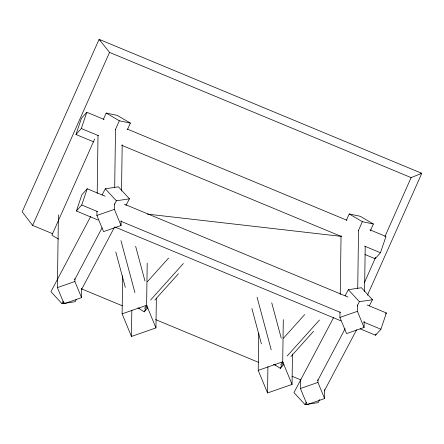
<?xml version="1.0" encoding="UTF-8"?>
<svg xmlns="http://www.w3.org/2000/svg" width="444" height="444" viewBox="0 0 444 444"><rect width="100%" height="100%" fill="white"/><g stroke="black" fill="none" stroke-linecap="round" stroke-linejoin="round"><path stroke-width="0.67" d="M81.685 288.639L81.557 297.647L64.064 303.757L57.393 287.612L58.408 214.829M64.064 303.757L64.08 302.375M81.557 297.647L74.892 281.502L74.931 278.732M121.123 220.679L121.051 225.508L103.557 231.618L96.886 215.473L96.947 211.333M97.197 193.395L98.007 135.437M121.051 225.508L114.386 209.363L114.463 203.846M114.696 187.285L115.501 129.326M121.534 191.009L122.183 144.777M156.366 298.185L155.949 327.905L131.457 336.458L122.122 313.858L122.649 275.841M131.457 336.458L131.824 310.195M155.949 327.905L146.614 305.306L147.203 263.142M292.468 354.001L292.047 384.41L267.549 392.968L258.214 370.363L258.735 333.039M267.549 392.968L267.915 366.7M292.047 384.41L282.711 361.81L283.3 319.647M324.719 389.543L324.592 398.557L307.093 404.667L300.427 388.522L300.555 379.509M324.592 398.557L317.926 382.412L317.959 379.637M364.158 321.24L364.074 327.472L346.575 333.583L339.904 317.438L339.982 311.899M340.226 294.383L341.048 235.686M364.074 327.472L357.403 311.327L357.492 305.095M357.725 288.467L358.536 230.264M364.574 291.447L365.207 246.409M93.906 141.963L75.968 134.515L81.452 118.259L86.796 112.26L104.09 119.442M75.968 134.515L81.308 128.521L86.796 112.26M98.174 220.058L76.39 211.017L81.879 194.761L87.218 188.761L105.156 196.209M76.39 211.017L81.735 205.017L87.218 188.761M364.885 254.473L375.136 258.73L375.574 257.431L364.352 282.817M375.136 258.73L380.48 252.736L385.964 236.474L369.946 229.826M360.184 328.849L375.563 335.231L376.001 333.932M375.563 335.231L380.902 329.237L386.391 312.976L367.171 304.995M32.634 225.419L109.546 52.392L99.101 39.333L22.2 211.821L32.634 225.419L52.486 233.661M94.655 139.011L51.904 235.209L58.475 239.072M103.374 119.386L106.188 113.059L117.21 115.373L130.353 123.093L127.539 129.42M115.385 129.642L119.325 120.779L130.353 123.093M346.403 220.296L349.217 213.969L360.245 216.278L373.382 223.998L370.29 230.963M358.419 230.547L362.36 221.689L373.382 223.998M384.915 236.552L411.116 177.606L421.8 173.321L99.101 39.333L100.083 40.282M367.438 295.26L421.8 173.321L420.451 173.216M137.979 307.836L144.217 311.855L147.142 305.827M274.076 364.341L280.308 368.359L283.233 362.332M90.743 216.35L50.938 291.686L62.01 303.69L75.103 301.72L76.396 299.273M102.07 194.91L105.306 188.789L118.398 186.819L129.47 198.818L125.913 205.555M62.01 303.69L63.303 301.237M74.631 279.803L102.137 227.739M114.435 204.462L116.378 200.788L129.47 198.818M81.574 289.471L114.263 227.606M333.777 317.255L293.967 392.596L305.039 404.595L318.132 402.63L319.752 399.567M345.105 295.821L348.34 289.693L361.433 287.729L372.505 299.728L369.269 305.855M305.039 404.595L306.338 402.147M317.665 380.708L345.171 328.649M357.148 305.983L359.412 301.698L372.505 299.728M324.281 390.992L356.649 329.742M144.616 308.469L146.237 305.516M280.713 364.979L282.656 361.433M385.497 313.975L386.391 312.976M147.341 281.735L168.592 258.064M150.572 300.061L183.372 263.52M144.217 311.855L147.913 307.736M154.839 300.016L178.399 273.77M283.439 338.239L304.689 314.568M287.129 356.055L319.469 320.03M280.308 368.359L284.005 364.241M290.937 356.521L313.569 331.307M96.886 215.473L114.386 209.363M57.393 287.612L74.892 281.502M122.122 313.858L146.614 305.306M339.904 317.438L357.403 311.327M258.214 370.363L282.711 361.81M300.427 388.522L317.926 382.412M147.436 214.113L341.036 236.358M138.167 308.303L139.527 308.475M273.582 364.724L275.624 364.979M109.546 52.392L411.116 177.606M127.156 129.015L346.886 220.252M81.308 128.521L98.607 135.703M121.667 145.277L341.403 236.508M364.463 246.087L380.48 252.736M124.376 204.19L347.952 297.019M81.735 205.017L97.752 211.666M120.812 221.245L340.542 312.476M363.608 322.055L380.902 329.237M114.83 226.973L340.97 320.868M81.324 288.767L122.311 305.783M155.611 319.608L258.713 362.415M292.013 376.246L300.976 379.964M349.217 213.969L362.36 221.689M106.188 113.059L119.325 120.779M348.34 289.693L359.412 301.698M105.306 188.789L116.378 200.788M271.734 302.825L281.241 338.178M257.048 297.136L271.212 349.833M251.892 308.513L261.394 343.872M135.642 246.32L144.966 281.008M120.951 240.631L134.937 292.663M115.795 252.009L125.302 287.362"/></g></svg>
